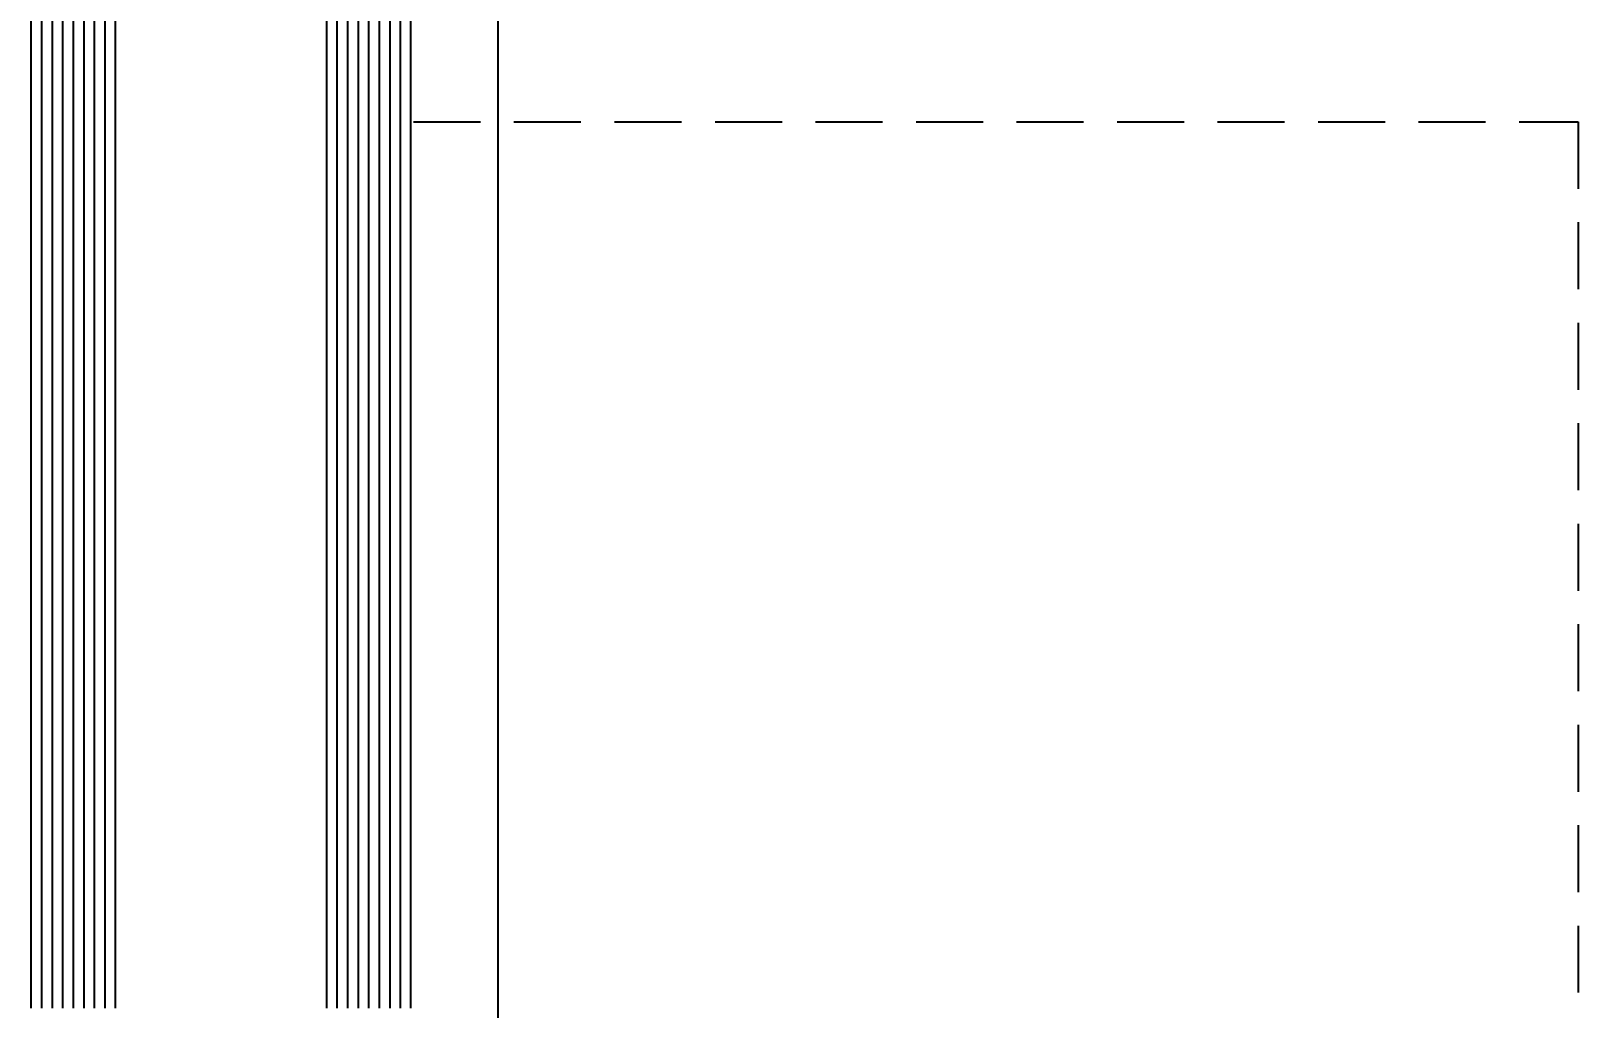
# Model space of a CAD drawing. Header units: inches. Extents: x -772 to 6765, y -813 to 4093.
# Drawn here: x -66.63 to -51.96, y 462.12 to 471.39 of the extents above; entities that cross this region are included whole.
import ezdxf

# ---------------------------------------------------------------- set-up
doc = ezdxf.new("R2010")
doc.units = ezdxf.units.IN
doc.header["$MEASUREMENT"] = 0
doc.linetypes.add('HIDDEN', pattern=[9.525, 6.35, -3.175])
for name, color, linetype in [('aksoy_bant', 1, 'Continuous'), ('aksoy_block', 7, 'Continuous'), ('aksoy_detaytarama', 252, 'Continuous'), ('aksoy_kapali', 3, 'Continuous'), ('aksoy_silikon', 1, 'Continuous'), ('H_FAC_Cam', 153, 'Continuous'), ('H_FAC_Giydirme', 100, 'Continuous'), ('H_GEN_Greyscale1', 251, 'Continuous')]:
    doc.layers.add(name, color=color, linetype=linetype)
doc.styles.get("Standard").update_dxf_attribs({"font": 'arial.ttf'})

# ---------------------------------------------------------------- blocks, each defined once
blk = doc.blocks.new('*U232')
at = {"layer": 'H_GEN_Greyscale1'}
blk.add_line((-262.44, -64.56), (480.06, -64.56), dxfattribs=at)
blk = doc.blocks.new('c5(8 20 8) silikon')
at = {"layer": 'aksoy_detaytarama'}
h = blk.add_hatch(dxfattribs=at)
h.set_pattern_fill('DOTS', color=256, scale=0.3)
h.set_pattern_definition([(360, (-3363.5278, -5310.10926), (0.238125, 0.47625), [0, -0.47625])])
h.paths.add_polyline_path([(-26.28, -10), (-26.28, -8), (-15.48, -8), (-13, 8.87), (-13, 10), (-7, 10), (-7, -10)])
at = {"layer": 'aksoy_bant'}
for points in [[(-4.83, 10), (-0.3, 10), (-0.3, 9.75), (-4.83, 9.75)], [(-4.83, -9.75), (-0.3, -9.75), (-0.3, -10), (-4.83, -10)]]:
    blk.add_lwpolyline(points, close=True, dxfattribs=at)
at = {"layer": 'aksoy_detaytarama'}
for p, q in [((-27.28, 17), (122.72, 17)), ((-27.28, 16), (122.72, 16)), ((-27.28, 15), (122.72, 15)), ((-27.28, 14), (122.72, 14)), ((-27.28, 13), (122.72, 13)), ((-27.28, 12), (122.72, 12)), ((-27.28, 11), (122.72, 11)), ((-27.28, -11), (122.72, -11)), ((-27.28, -12), (122.72, -12)), ((-27.28, -13), (122.72, -13)), ((-27.28, -14), (122.72, -14)), ((-27.28, -15), (122.72, -15)), ((-27.28, -16), (122.72, -16)), ((-27.28, -17), (122.72, -17))]:
    blk.add_line(p, q, dxfattribs=at)
at = {"layer": 'aksoy_silikon'}
blk.add_lwpolyline([(-26.28, -10), (-26.28, -8), (-15.48, -8), (-13, 8.87), (-13, 10), (-7, 10), (-7, -10)], close=True, dxfattribs=at)
at = {"layer": 'H_FAC_Cam'}
for points in [[(122.72, 18), (-26.28, 18), (-27.28, 17), (-27.28, 11), (-26.29, 10), (122.72, 10)], [(122.72, -10), (-26.28, -10), (-27.28, -11), (-27.28, -17), (-26.28, -18), (122.72, -18)]]:
    blk.add_lwpolyline(points, dxfattribs=at)
at = {"layer": 'H_FAC_Giydirme', "ltscale": 10}
for points in [[(-0.3, 9.75), (-4.83, 9.75, 0.198912), (-5.12, 9.63), (-6.88, 7.87, 0.198912), (-7, 7.58), (-7, -7.58, 0.198912), (-6.88, -7.87), (-5.12, -9.63, 0.198912), (-4.83, -9.75), (-0.3, -9.75, 0.414214), (0, -9.45), (0, 9.45, 0.414214)], [(-5.81, 7.53, 0.198912), (-6.1, 6.82), (-6.1, -6.82, 0.198912), (-5.81, -7.53), (-4.88, -8.46, 0.198912), (-4.17, -8.75), (-1.8, -8.75, 0.414214), (-1.3, -8.25), (-1.3, 8.25, 0.414214), (-1.8, 8.75), (-4.17, 8.75, 0.198912), (-4.88, 8.46)]]:
    blk.add_lwpolyline(points, format="xyb", close=True, dxfattribs=at)
at = {"layer": 'aksoy_kapali', "ltscale": 0.5}
blk.add_text('C5', height=2, dxfattribs=at).set_placement((1.9, 6.19))
blk = doc.blocks.new('dt-p102')
at = {"layer": 'aksoy_kapali', "linetype": 'HIDDEN'}
blk.add_lwpolyline([(75.99, -157.72), (75.99, -47.36), (159.99, -47.36)], dxfattribs=at)
at = {"layer": 'H_GEN_Greyscale1'}
blk.add_line((27.55, -149.71), (160, -149.71), dxfattribs=at)
at = {"layer": 'aksoy_block'}
blk.add_blockref('c5(8 20 8) silikon', (37.28, -175.97), dxfattribs=at)

msp = doc.modelspace()

# ---------------------------------------------------------------- block references
at = {"layer": 'aksoy_block', "xscale": 0.1, "yscale": 0.1, "zscale": 0.1, "rotation": 270}
msp.add_blockref('dt-p102', (-47.229, 478.125), dxfattribs=at)
at = {"layer": 'aksoy_block', "lineweight": 5, "xscale": 0.1, "yscale": 0.1, "zscale": 0.1, "rotation": 270}
msp.add_blockref('*U232', (-55.744, 435.881), dxfattribs=at)

doc.saveas('drawing.dxf')
